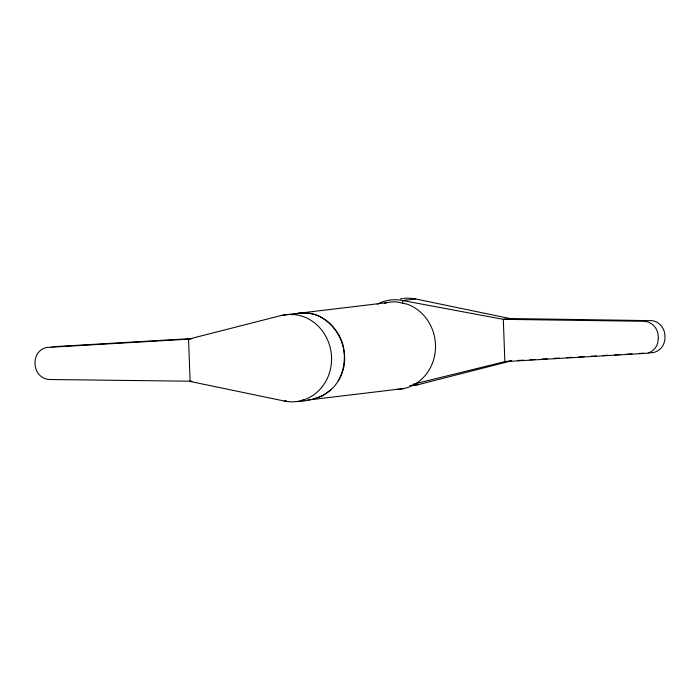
<?xml version="1.0" encoding="UTF-8"?>
<svg xmlns="http://www.w3.org/2000/svg" width="700" height="700" viewBox="0 0 700 700"><rect width="100%" height="100%" fill="white"/><g stroke="black" fill="none" stroke-linecap="round" stroke-linejoin="round"><path stroke-width="1.05" d="M338.24 380.852C357.936 350.551 329.368 302.488 292.39 314.808M331.441 389.428L322.787 395.771L312.874 399.429L308.227 399.752M51.336 347.2L51.949 347.034M296.301 401.572C312.76 401.109 330.085 395.395 338.599 380.249C344.724 368.76 345.931 355.364 342.37 342.877C338.118 330.916 329.516 320.88 317.87 315.621C305.97 310.861 293.449 314.344 281.225 315.49L188.554 339.159L46.532 347.498A15.636 14.394 83.2 0 0 35.044 361.183L35.035 364.201A15.636 14.394 83.2 0 0 49.534 379.505L191.992 381.229M412.335 385.569A43.794 40.32 83.2 0 0 418.775 384.51L511.446 360.841L504.858 361.629L413.105 384.256M291.113 314.703L294.289 314.108M53.121 346.71L191.888 338.555M648.384 352.922L651.648 352.73A15.636 14.394 83.2 0 0 665 336.814L664.773 333.812A15.636 14.394 83.2 0 0 652.304 320.652L509.889 318.544L415.634 298.961L402.588 300.527A43.794 40.32 83.2 0 0 377.37 304.15M295.654 313.6L386.54 302.724M191.38 338.817L188.554 339.159L190.111 381.456L284.366 401.039L286.37 400.794M509.889 318.544L503.3 319.331L402.588 300.527L402.684 303.205M409.736 385.595L418.775 384.51M312.874 399.429L403.76 388.553M302.374 400.164L304.404 400.024M517.965 360.465L523.399 360.15M529.918 359.774L535.351 359.459M541.879 359.082L547.312 358.767M553.831 358.391L559.265 358.076M566.869 357.639L572.303 357.324M578.83 356.947L584.264 356.632M590.782 356.256L596.216 355.941M602.735 355.565L608.169 355.25M614.696 354.874L620.13 354.559M626.649 354.183L632.082 353.868M638.601 353.491L644.035 353.176M400.496 298.944A43.794 40.32 83.2 0 1 402.631 298.567M403.699 298.428A43.794 40.32 83.2 0 1 415.634 298.961M281.225 315.49A43.794 40.32 83.2 0 1 331.546 357.192A43.794 40.32 83.2 0 1 284.366 401.039M384.501 303.223A43.794 40.32 83.2 0 1 397.049 301.989L407.418 304.229A43.794 40.32 83.2 0 1 435.059 353.098A43.794 40.32 83.2 0 1 395.36 389.384M658.411 337.61L657.571 343.49A15.636 14.394 83.2 0 1 646.887 353.29L504.858 361.629L503.3 319.331L643.869 321.283L647.526 321.851A15.636 14.394 83.2 0 1 657.755 332.64L658.411 337.61"/></g></svg>
